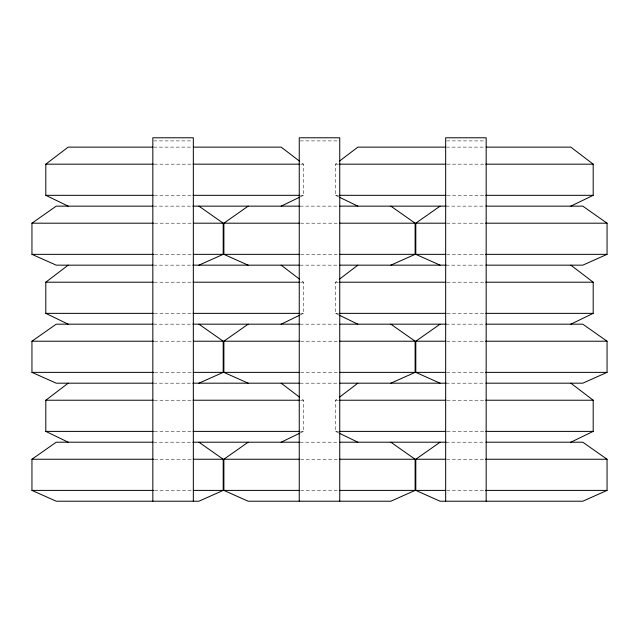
<?xml version="1.0" encoding="UTF-8"?>
<svg xmlns="http://www.w3.org/2000/svg" width="639" height="639" viewBox="0 0 639 639"><rect width="100%" height="100%" fill="white"/><g stroke="black" fill="none" stroke-linecap="round" stroke-linejoin="round"><path stroke-width="0.48" stroke-dasharray="3.19 2.4" d="M339.061 197.06L335.483 195.326L335.483 164.175L338.566 161.827M339.061 315.091L335.483 313.358L335.483 282.206L338.566 279.85M339.061 433.114L335.483 431.389L335.483 400.23L338.566 397.881M299.939 197.06L303.517 195.326L303.517 164.175L300.434 161.827M299.939 315.091L303.517 313.358L303.517 282.206L300.434 279.85M299.939 433.114L303.517 431.389L303.517 400.23L300.434 397.881M153.823 140.899L192.347 140.899M300.242 140.899L339.748 140.899M446.653 140.899L485.177 140.899M153.759 147.13L192.579 147.13M446.421 147.13L485.241 147.13M154.263 164.175L192.075 164.175M300.53 164.175L303.517 164.175M335.483 164.175L338.47 164.175M446.925 164.175L484.737 164.175M154.263 195.326L192.075 195.326M300.53 195.326L303.517 195.326M335.483 195.326L338.47 195.326M446.925 195.326L484.737 195.326M153.759 206.141L192.938 206.141M300.082 206.141L338.918 206.141M446.062 206.141L485.241 206.141M154.462 223.195L192.315 223.195M300.578 223.195L338.422 223.195M446.685 223.195L484.538 223.195M154.462 254.346L192.315 254.346M300.578 254.346L338.422 254.346M446.685 254.346L484.538 254.346M153.759 265.161L192.938 265.161M300.082 265.161L338.918 265.161M446.062 265.161L485.241 265.161M154.263 282.206L192.075 282.206M300.53 282.206L303.517 282.206M335.483 282.206L338.47 282.206M446.925 282.206L484.737 282.206M154.263 313.358L192.075 313.358M300.53 313.358L303.517 313.358M335.483 313.358L338.47 313.358M446.925 313.358L484.737 313.358M153.759 324.173L192.938 324.173M300.082 324.173L338.918 324.173M446.062 324.173L485.241 324.173M154.462 341.218L192.315 341.218M300.578 341.218L338.422 341.218M446.685 341.218L484.538 341.218M154.462 372.369L192.315 372.369M300.578 372.369L338.422 372.369M446.685 372.369L484.538 372.369M153.759 383.184L192.938 383.184M300.082 383.184L338.918 383.184M446.062 383.184L485.241 383.184M154.263 400.23L192.075 400.23M300.53 400.23L303.517 400.23M335.483 400.23L338.47 400.23M446.925 400.23L484.737 400.23M154.263 431.389L192.075 431.389M300.53 431.389L303.517 431.389M335.483 431.389L338.47 431.389M446.925 431.389L484.737 431.389M153.759 442.204L192.938 442.204M300.082 442.204L338.918 442.204M446.062 442.204L485.241 442.204M154.462 459.249L192.315 459.249M300.578 459.249L338.422 459.249M446.685 459.249L484.538 459.249M154.462 490.401L192.315 490.401M300.578 490.401L338.422 490.401M446.685 490.401L484.538 490.401"/><path stroke-width="0.96" d="M68.157 206.141L45.808 195.326L45.808 164.175L68.157 147.13L152.761 147.13M68.157 324.173L45.808 313.358L45.808 282.206L68.157 265.161M339.341 161.236L357.84 147.13L445.431 147.13M68.157 442.204L45.808 431.389L45.808 400.23L68.157 383.184M339.341 279.267L357.84 265.161M339.341 397.29L357.84 383.184M153.009 265.161L56.216 265.161L31.95 254.346L31.95 223.195L56.216 206.141L153.009 206.141M153.009 383.184L56.216 383.184L31.95 372.369L31.95 341.218L56.216 324.173L153.009 324.173M248.14 265.161L223.882 254.346L223.882 223.195L248.14 206.141M198.929 442.204L223.195 459.249L223.195 490.401L198.929 501.216L56.216 501.216L31.95 490.401L31.95 459.249L56.216 442.204L153.009 442.204M248.14 383.184L223.882 372.369L223.882 341.218L248.14 324.173M440.071 265.161L415.805 254.346L415.805 223.195L440.071 206.141M390.86 442.204L415.118 459.249L415.118 490.401L390.86 501.216L248.14 501.216L223.882 490.401L223.882 459.249L248.14 442.204M440.071 383.184L415.805 372.369L415.805 341.218L440.071 324.173M485.991 442.204L582.784 442.204L607.05 459.249L607.05 490.401L582.784 501.216L440.071 501.216L415.805 490.401L415.805 459.249L440.071 442.204M281.16 206.141L299.044 197.491M281.16 324.173L299.044 315.522M570.843 206.141L593.192 195.326L593.192 164.175L570.843 147.13L486.239 147.13M281.16 442.204L299.044 433.546M570.843 324.173L593.192 313.358L593.192 282.206L570.843 265.161M570.843 442.204L593.192 431.389L593.192 400.23L570.843 383.184M198.929 265.161L223.195 254.346L223.195 223.195L198.929 206.141M390.86 265.161L415.118 254.346L415.118 223.195L390.86 206.141M198.929 383.184L223.195 372.369L223.195 341.218L198.929 324.173M485.991 206.141L582.784 206.141L607.05 223.195L607.05 254.346L582.784 265.161L485.991 265.161M390.86 383.184L415.118 372.369L415.118 341.218L390.86 324.173M485.991 324.173L582.784 324.173L607.05 341.218L607.05 372.369L582.784 383.184L485.991 383.184M193.569 147.13L281.16 147.13L299.659 161.236M45.808 164.175L153.264 164.175M193.066 164.175L299.531 164.175M339.469 164.175L445.934 164.175M485.736 164.175L593.192 164.175M45.808 195.326L153.264 195.326M193.066 195.326L299.531 195.326M339.469 195.326L445.934 195.326M485.736 195.326L593.192 195.326M192.938 206.141L299.084 206.141M339.916 206.141L446.062 206.141M31.95 223.195L153.472 223.195M193.313 223.195L223.195 223.195M223.882 223.195L299.579 223.195M339.421 223.195L415.118 223.195M415.805 223.195L445.687 223.195M485.528 223.195L607.05 223.195M31.95 254.346L153.472 254.346M193.313 254.346L223.195 254.346M223.882 254.346L299.579 254.346M339.421 254.346L415.118 254.346M415.805 254.346L445.687 254.346M485.528 254.346L607.05 254.346M192.938 265.161L299.084 265.161M339.916 265.161L446.062 265.161M45.808 282.206L153.264 282.206M193.066 282.206L299.531 282.206M339.469 282.206L445.934 282.206M485.736 282.206L593.192 282.206M45.808 313.358L153.264 313.358M193.066 313.358L299.531 313.358M339.469 313.358L445.934 313.358M485.736 313.358L593.192 313.358M192.938 324.173L299.084 324.173M339.916 324.173L446.062 324.173M31.95 341.218L153.472 341.218M193.313 341.218L223.195 341.218M223.882 341.218L299.579 341.218M339.421 341.218L415.118 341.218M415.805 341.218L445.687 341.218M485.528 341.218L607.05 341.218M31.95 372.369L153.472 372.369M193.313 372.369L223.195 372.369M223.882 372.369L299.579 372.369M339.421 372.369L415.118 372.369M415.805 372.369L445.687 372.369M485.528 372.369L607.05 372.369M192.938 383.184L299.084 383.184M339.916 383.184L446.062 383.184M45.808 400.23L153.264 400.23M193.066 400.23L299.531 400.23M339.469 400.23L445.934 400.23M485.736 400.23L593.192 400.23M45.808 431.389L153.264 431.389M193.066 431.389L299.531 431.389M339.469 431.389L445.934 431.389M485.736 431.389L593.192 431.389M192.938 442.204L299.084 442.204M339.916 442.204L446.062 442.204M31.95 459.249L153.472 459.249M193.313 459.249L223.195 459.249M223.882 459.249L299.579 459.249M339.421 459.249L415.118 459.249M415.805 459.249L445.687 459.249M485.528 459.249L607.05 459.249M31.95 490.401L153.472 490.401M193.313 490.401L223.195 490.401M223.882 490.401L299.579 490.401M339.421 490.401L415.118 490.401M415.805 490.401L445.687 490.401M485.528 490.401L607.05 490.401M339.956 197.491L357.84 206.141M339.956 315.522L357.84 324.173M339.956 433.546L357.84 442.204M281.16 265.161L299.659 279.267M281.16 383.184L299.659 397.29M486.167 501.216L486.167 137.784L445.663 137.784L445.663 501.216M339.748 501.216L339.748 137.784L299.252 137.784L299.252 501.216M193.337 501.216L193.337 137.784L152.833 137.784L152.833 501.216"/></g></svg>
